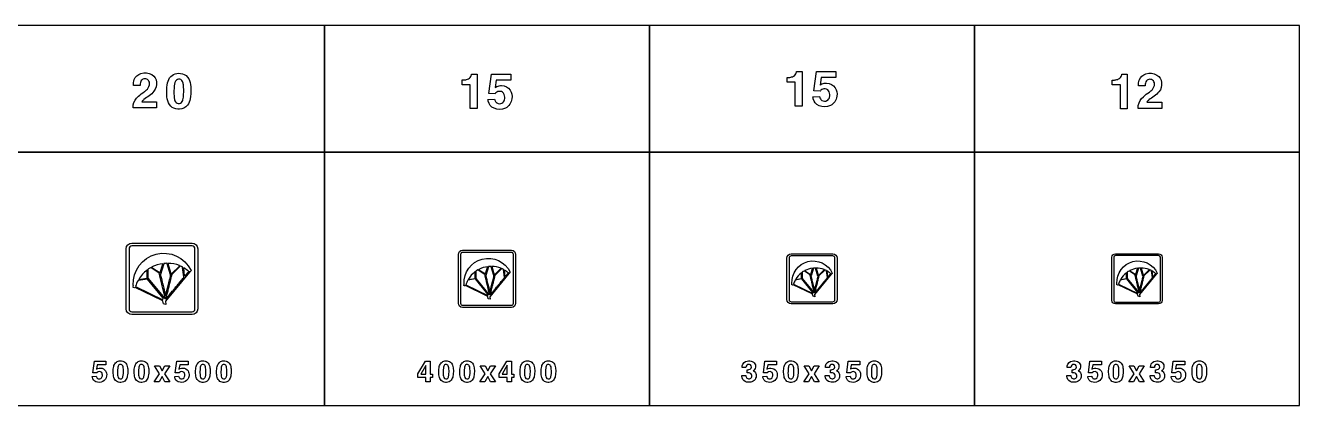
# Model space of a CAD drawing. Extents: x 0 to 18160, y 0 to 2655.
# Drawn here: x 9262 to 18160, y 0 to 2655 of the extents above; entities that cross this region are included whole.
import ezdxf

# ---------------------------------------------------------------- set-up
doc = ezdxf.new("R2010")
doc.units = 0
doc.header["$MEASUREMENT"] = 0

msp = doc.modelspace()

# ---------------------------------------------------------------- linework, layer by layer
for points in [[(9080, 1770), (11350, 1770), (11350, 2655), (9080, 2655)], [(11350, 1770), (13620, 1770), (13620, 2655), (11350, 2655)], [(13620, 1770), (15890, 1770), (15890, 2655), (13620, 2655)], [(15890, 1770), (18160, 1770), (18160, 2655), (15890, 2655)], [(9080, 0), (11350, 0), (11350, 1770), (9080, 1770)], [(11350, 0), (13620, 0), (13620, 1770), (11350, 1770)], [(13620, 0), (15890, 0), (15890, 1770), (13620, 1770)], [(15890, 0), (18160, 0), (18160, 1770), (15890, 1770)], [(10198.2, 221.797), (10163.1, 276.346), (10197.9, 276.346), (10216.2, 242.294), (10234.9, 276.346), (10269, 276.346), (10233.5, 222.318), (10270, 166.299), (10235.4, 166.299), (10215.6, 202.389), (10195.2, 166.299), (10161, 166.299)], [(12001, 222.096), (12055.2, 309.963), (12087.1, 309.963), (12087.1, 219.229), (12103.3, 219.229), (12103.3, 196.409), (12087.1, 196.409), (12087.1, 165.058), (12058.6, 165.058), (12058.6, 196.409), (12001, 196.409)], [(12058.6, 280.769), (12022.6, 219.229), (12058.6, 219.229)], [(12472.5, 221.797), (12437.4, 276.346), (12472.2, 276.347), (12490.5, 242.294), (12509.2, 276.347), (12543.3, 276.347), (12507.8, 222.318), (12544.3, 166.299), (12509.7, 166.299), (12489.9, 202.389), (12469.5, 166.299), (12435.3, 166.299)], [(12569, 222.114), (12623.3, 309.981), (12655.1, 309.981), (12655.1, 219.246), (12671.3, 219.246), (12671.3, 196.427), (12655.1, 196.427), (12655.1, 165.076), (12626.6, 165.076), (12626.6, 196.427), (12569, 196.427)], [(12626.6, 280.787), (12590.6, 219.246), (12626.6, 219.246)], [(14734.2, 221.783), (14699.1, 276.333), (14733.9, 276.333), (14752.1, 242.281), (14770.8, 276.333), (14805, 276.333), (14769.4, 222.304), (14806, 166.285), (14771.4, 166.285), (14751.6, 202.375), (14731.2, 166.285), (14697, 166.285)], [(17004.2, 221.783), (16969.1, 276.333), (17003.9, 276.333), (17022.1, 242.281), (17040.8, 276.333), (17075, 276.333), (17039.4, 222.304), (17076, 166.285), (17041.4, 166.285), (17021.6, 202.375), (17001.2, 166.285), (16967, 166.285)]]:
    msp.add_lwpolyline(points, close=True)
for points in [[(10012.9, 2078.85, -0.0640343), (10014.2, 2099.78, -0.161687), (10050, 2160.33, -0.0283718), (10091.8, 2192.71, 0.0545111), (10112.7, 2210.64, 0.192461), (10127.7, 2250.18, 0.234238), (10114.1, 2276.56, 0.196223), (10088.8, 2281.34, 0.252425), (10066.8, 2264.16, 0.0856617), (10062.7, 2247.14, 0.0202329), (10062, 2235.45), (10015.3, 2235.45, -0.0983795), (10021.4, 2276.76, -0.245047), (10067.6, 2319.89, -0.207102), (10144.5, 2311.55, -0.233443), (10177, 2259.22, -0.20961), (10158.8, 2195.04, -0.0785124), (10124.9, 2163.57, 0.0107372), (10089.1, 2137.78, 0.0665092), (10073.2, 2121.74), (10177.7, 2121.74), (10177.7, 2078.85)], [(10247.9, 2191.49, -0.0563084), (10253.9, 2254.33, -0.130301), (10276.1, 2298.12, -0.174843), (10317.9, 2319.53, -0.147552), (10371, 2312.9, -0.192146), (10407.8, 2269.73, -0.0833996), (10417.1, 2212.7, -0.0545507), (10412.1, 2141.92, -0.116773), (10393, 2097.85, -0.221099), (10338.1, 2070.16, -0.162564), (10286.7, 2082.68, -0.174743), (10255.4, 2128.1, -0.0640867), (10247.9, 2186.79)], [(12310.9, 2274.45), (12324.1, 2274.45, 0.0261527), (12330.1, 2275.12, 0.0824327), (12354.9, 2282.34, 0.211118), (12374.9, 2306.08, 0.0230957), (12377.6, 2315.99), (12415.7, 2315.99), (12415.7, 2074.01), (12367.1, 2074.01), (12367.1, 2241.03), (12310.9, 2241.03)], [(12491, 2139), (12538, 2140.78, 0.0452719), (12544.4, 2124.55, 0.0567733), (12549.1, 2117.67, 0.070207), (12553.5, 2114.2, 0.264984), (12589.6, 2112.3, 0.20748), (12607, 2135.41, 0.147389), (12605.8, 2173.44, 0.308532), (12576.4, 2194.85, 0.215743), (12546.7, 2184.62, 0.028781), (12541.3, 2178.38), (12498.7, 2180.39), (12516.5, 2315.07), (12650.5, 2315.07), (12650.5, 2273.2), (12550.1, 2273.2), (12541.1, 2221.19, -0.0211252), (12554.1, 2228.73, -0.121371), (12587.4, 2234.58, -0.244671), (12647.2, 2202.63, -0.173069), (12658.8, 2143.5, -0.256779), (12613.6, 2077.51, -0.199585), (12534, 2076.44, -0.245625), (12493.7, 2125.34, -0.0170062)], [(14580.9, 2291.94), (14594, 2291.94, 0.0261527), (14600.1, 2292.61, 0.0824327), (14624.9, 2299.84, 0.211118), (14644.9, 2323.58, 0.0230957), (14647.6, 2333.49), (14685.7, 2333.49), (14685.7, 2091.51), (14637.1, 2091.51), (14637.1, 2258.53), (14580.9, 2258.53)], [(14761, 2156.5), (14808, 2158.28, 0.0452719), (14814.4, 2142.04, 0.0567733), (14819.1, 2135.17, 0.070207), (14823.5, 2131.7, 0.264984), (14859.6, 2129.8, 0.20748), (14877, 2152.9, 0.147389), (14875.8, 2190.94, 0.308532), (14846.4, 2212.34, 0.215743), (14816.7, 2202.11, 0.028781), (14811.3, 2195.87), (14768.7, 2197.89), (14786.5, 2332.56), (14920.5, 2332.56), (14920.5, 2290.7), (14820.1, 2290.7), (14811.1, 2238.69, -0.0211252), (14824, 2246.23, -0.121371), (14857.4, 2252.08, -0.244671), (14917.2, 2220.12, -0.173069), (14928.7, 2161, -0.256779), (14883.6, 2095.01, -0.199585), (14804, 2093.94, -0.245625), (14763.7, 2142.83, -0.0170062)], [(16852.4, 2273.43), (16865.5, 2273.43, 0.0261527), (16871.5, 2274.1, 0.0824327), (16896.4, 2281.32, 0.211118), (16916.4, 2305.06, 0.0230957), (16919, 2314.97), (16957.1, 2314.97), (16957.1, 2072.99), (16908.5, 2072.99), (16908.5, 2240.01), (16852.4, 2240.01)], [(17032.5, 2075.98, -0.0640343), (17033.8, 2096.92, -0.161687), (17069.6, 2157.46, -0.0283718), (17111.4, 2189.85, 0.0545111), (17132.3, 2207.78, 0.192461), (17147.3, 2247.31, 0.234238), (17133.7, 2273.69, 0.196223), (17108.4, 2278.47, 0.252425), (17086.4, 2261.29, 0.0856617), (17082.3, 2244.27, 0.0202329), (17081.6, 2232.58), (17034.9, 2232.58, -0.0983795), (17041, 2273.89, -0.245047), (17087.1, 2317.02, -0.207102), (17164.1, 2308.69, -0.233443), (17196.6, 2256.36, -0.20961), (17178.4, 2192.18, -0.0785124), (17144.5, 2160.7, 0.0107372), (17108.7, 2134.91, 0.0665092), (17092.8, 2118.88), (17197.3, 2118.88), (17197.3, 2075.98)], [(10299.2, 2160.96, 0.0124589), (10299.8, 2154.64, 0.0668192), (10305.4, 2129.25, 0.615362), (10356.3, 2123.64, 0.0726881), (10361.7, 2136.67, 0.0588562), (10366.4, 2173.95, 0.0389037), (10364.8, 2240.94, 0.084671), (10358.2, 2264.28, 0.156013), (10346.8, 2276.44, 0.143208), (10331, 2279.4, 0.172584), (10315.3, 2273.2, 0.132565), (10305.3, 2257.64, 0.0498315), (10300.8, 2235.92, 0.0368731)], [(10005, 634.997, -0.414213), (9965, 674.997), (9965, 1095, -0.414213), (10005, 1135), (10425, 1135, -0.414213), (10465, 1095), (10465, 674.997, -0.414213), (10425, 634.997)], [(10005, 654.997), (10425, 654.997, 0.414213), (10445, 674.997), (10445, 1095, 0.414213), (10425, 1115), (10005, 1115, 0.414213), (9985, 1095), (9985, 674.997, 0.414213)], [(12315, 684.997, -0.414213), (12285, 714.997), (12285, 1055, -0.414213), (12315, 1085), (12655, 1085, -0.414213), (12685, 1055), (12685, 714.997, -0.414213), (12655, 684.997)], [(12315, 699.997), (12655, 699.997, 0.414213), (12670, 714.997), (12670, 1055, 0.414213), (12655, 1070), (12315, 1070, 0.414213), (12300, 1055), (12300, 714.997, 0.414213)], [(10417.7, 943.201, -0.128562), (10412.5, 934.882, -0.145943), (10410.5, 933.85, 0.01627), (10409.7, 933.595, -0.0336011), (10408.1, 933.351, 0.0880838), (10407.1, 933.081, 0.073466), (10406.4, 932.461), (10238.6, 728.317), (10241.6, 706.076), (10226, 711.253), (10220.9, 729.707, 0.20539), (10217.4, 734.006), (10028, 825.448, -0.367536), (10015.6, 824.869, -0.0221931), (10013.9, 826.119, -0.128604), (10013.2, 827.148, -0.0569483), (10012.3, 830.849, -0.191835), (10012.8, 833.1, 0.168325), (10014.9, 838.383), (10014.8, 840.108, -0.822208)], [(10203, 928.464), (10220.7, 987.599), (10221.6, 990.346, 0.100231), (10143.9, 967.769, 0.344319), (10143.3, 966.429, 0.120248), (10144.3, 964.635), (10201.5, 927.434), (10202.5, 926.836)], [(10249, 993.409, 0.0219678), (10229.3, 992.502, 0.0923717), (10228.9, 991.947), (10228.3, 990.366), (10205.2, 914.933, 0.131935), (10205.6, 908.817), (10211, 887.467, -0.0317812), (10214.3, 870.847, 0.0109069), (10219.9, 848.578), (10229.6, 809.83, 0.00773469), (10236.8, 781.161), (10239.4, 769.617, 0.0516317), (10240, 768.864, 0.120979), (10240.4, 768.521, 0.255034), (10241.1, 768.751, 0.0192111), (10242.2, 770.391), (10247.6, 796.972), (10255.3, 827.356), (10263, 857.507, -0.00469593), (10274, 900.882, 0.126132), (10274.5, 912.788), (10274.3, 913.466), (10250.7, 990.859, 0.0395848), (10250, 992.38, 0.120958)], [(10337.5, 977.538, 0.0881961), (10256.6, 993.15, 0.0787783), (10256.9, 991.74), (10277.1, 921.199, 0.0530675), (10277.4, 920.506, 0.161305), (10278.3, 919.869, 0.23767), (10281.5, 920.276, 0.0410649), (10283.2, 921.684), (10336.3, 973.889, 0.10684), (10337.7, 976.108, 0.175744)], [(12647.2, 931.56, -0.128562), (12643, 924.905, -0.145943), (12641.4, 924.079, 0.01627), (12640.7, 923.876, -0.0336011), (12639.5, 923.681, 0.0880838), (12638.7, 923.464, 0.073466), (12638.1, 922.968), (12503.9, 759.653), (12506.3, 741.86), (12493.8, 746.002), (12489.7, 760.765, 0.20539), (12486.9, 764.205), (12335.4, 837.358, -0.367536), (12325.5, 836.894, -0.0221931), (12324.2, 837.894, -0.128604), (12323.6, 838.718, -0.0569483), (12322.8, 841.678, -0.191835), (12323.3, 843.48, 0.168325), (12324.9, 847.706), (12324.8, 849.086, -0.822208)], [(14610, 709.997, -0.414213), (14580, 739.997), (14580, 1030, -0.414213), (14610, 1060), (14900, 1060, -0.414213), (14930, 1030), (14930, 739.997, -0.414213), (14900, 709.997)], [(14610, 724.997), (14900, 724.997, 0.414213), (14915, 739.997), (14915, 1030, 0.414213), (14900, 1045), (14610, 1045, 0.414213), (14595, 1030), (14595, 739.997, 0.414213)], [(14896.9, 925.74, -0.128562), (14893.3, 919.917, -0.145943), (14891.9, 919.194, 0.01627), (14891.3, 919.016, -0.0336011), (14890.1, 918.845, 0.0880838), (14889.5, 918.656, 0.073466), (14889, 918.222), (14771.5, 775.321), (14773.6, 759.753), (14762.7, 763.376), (14759.1, 776.294, 0.20539), (14756.7, 779.304), (14624.1, 843.313, -0.367536), (14615.4, 842.907, -0.0221931), (14614.3, 843.782, -0.128604), (14613.8, 844.503, -0.0569483), (14613.1, 847.093, -0.191835), (14613.5, 848.669, 0.168325), (14614.9, 852.367), (14614.9, 853.575, -0.822208)], [(16874, 709.997, -0.414213), (16850, 733.997), (16850, 1036, -0.414213), (16874, 1060), (17176, 1060, -0.414213), (17200, 1036), (17200, 733.997, -0.414213), (17176, 709.997)], [(16874, 721.997), (17176, 721.997, 0.414213), (17188, 733.997), (17188, 1036, 0.414213), (17176, 1048), (16874, 1048, 0.414213), (16862, 1036), (16862, 733.997, 0.414213)], [(17166.9, 925.74, -0.128562), (17163.3, 919.917, -0.145943), (17161.9, 919.194, 0.01627), (17161.3, 919.016, -0.0336011), (17160.1, 918.846, 0.0880838), (17159.5, 918.656, 0.073466), (17159, 918.223), (17041.5, 775.322), (17043.6, 759.753), (17032.7, 763.377), (17029.1, 776.295, 0.20539), (17026.7, 779.304), (16894.1, 843.313, -0.367536), (16885.4, 842.908, -0.0221931), (16884.3, 843.783, -0.128604), (16883.8, 844.503, -0.0569483), (16883.1, 847.094, -0.191835), (16883.5, 848.67, 0.168325), (16884.9, 852.368), (16884.9, 853.575, -0.822208)], [(10110.6, 889.564), (10110.6, 891.683), (10110.6, 943.09), (10110.6, 943.741, 0.0623783), (10110.4, 945.419, 0.275942), (10110, 945.755, 0.102992), (10053.1, 881.5, 0.118876), (10052.9, 880.514, 0.32577), (10053.5, 879.959, 0.00817971), (10053.9, 879.938), (10108.6, 889.285)], [(10234.1, 748.286, 0.527308), (10237, 750.874, 0.11827), (10236, 758.88, -0.0375451), (10232.3, 772.843), (10221.4, 816.621, 0.00975468), (10216.3, 836.728, -0.0346911), (10212, 858.103, -0.00456903), (10207.9, 874.733), (10199.8, 907.107, 0.00526952), (10195.5, 924.336), (10138.5, 961.117), (10136.8, 962.219, 0.179489), (10135.2, 962.493, 0.0463759), (10117, 950.568, 0.0124854), (10116.8, 932.592), (10116.8, 896.392, 0.0687168), (10116.9, 889.723, 0.0520173), (10118, 886.966), (10232.5, 749.699, -0.00750813)], [(10242.2, 746.019, 0.919228), (10243.8, 745.574, -0.0409143), (10246.1, 749.208), (10256, 760.955, 0.035679), (10267.5, 774.183, 0.0400636), (10276.8, 786.276, -0.0297457), (10287, 797.813, -0.0121214), (10299.2, 812.074, 0.00637927), (10307.5, 823.048, 0.0109498), (10328, 847.23, 0.015841), (10339.5, 860.825, -0.0470905), (10346.6, 869.484, -0.0291722), (10366, 892.145, 0.189403), (10368.4, 897.39, 0.0151348), (10368.3, 899.459), (10359.3, 965.321, 0.011483), (10358.9, 966.554, 0.12856), (10357.6, 968.22, 0.00630626), (10344.5, 973.729, 0.190535), (10341.9, 972.404), (10284.4, 915.508, 0.122035), (10282.1, 911.719, 0.0173566), (10279.1, 900.01, 0.0352716), (10274.4, 877.465, -0.00638199), (10265.5, 842.74, -0.00809104), (10258.4, 814.764, -0.00868302), (10250.9, 784.813, 0.0165909), (10243.9, 754.622, -0.010664)], [(10367, 962.468, -0.0919184), (10367.4, 963.312, -0.0721386), (10368, 963.732, -0.0975326), (10368.3, 963.766, -0.0495568), (10399.7, 939.42, -0.061712), (10400.3, 936.625, -0.157806), (10399.4, 933.781), (10374.5, 905.025, -0.287508), (10373.8, 905.391, -0.0227066), (10373.4, 906.796)], [(12401.5, 888.65), (12401.5, 890.346), (12401.5, 931.471), (12401.5, 931.992, 0.0623783), (12401.3, 933.334, 0.275942), (12401, 933.604, 0.102992), (12355.5, 882.2, 0.118876), (12355.3, 881.411, 0.32577), (12355.9, 880.958), (12399.9, 888.428)], [(12500.3, 775.628, 0.527308), (12502.6, 777.699, 0.11827), (12501.8, 784.104, -0.0375451), (12498.8, 795.274), (12490.1, 830.296, 0.00975468), (12486.1, 846.382, -0.0346911), (12482.6, 863.482, -0.00456903), (12479.3, 876.786), (12472.9, 902.685, 0.00526952), (12469.4, 916.469), (12423.8, 945.893), (12422.4, 946.774, 0.179489), (12421.2, 946.994, 0.0463759), (12406.6, 937.454, 0.0124854), (12406.4, 923.073), (12406.4, 894.113, 0.0687168), (12406.5, 888.778, 0.0520173), (12407.4, 886.572), (12499, 776.759, -0.00750813)], [(12475.4, 919.77), (12489.6, 967.078), (12490.3, 969.276, 0.100231), (12428.1, 951.215, 0.344319), (12427.7, 950.143, 0.120248), (12428.5, 948.707), (12474.2, 918.946), (12475, 918.468)], [(12512.2, 971.727, 0.0219678), (12496.4, 971.001, 0.0923717), (12496.1, 970.557), (12495.6, 969.292), (12477.2, 908.946, 0.131935), (12477.5, 904.053), (12481.8, 886.973, -0.0317812), (12484.4, 873.677, 0.0109069), (12488.9, 855.861), (12496.7, 824.864, 0.00773469), (12502.4, 801.928), (12504.5, 792.693, 0.0516317), (12505.2, 791.953, 0.255034), (12505.9, 792.001, 0.0192111), (12506.7, 793.312), (12511.1, 814.577), (12517.3, 838.884), (12523.4, 863.004, -0.00469593), (12532.2, 897.705, 0.126132), (12532.6, 907.229), (12532.4, 907.772), (12513.5, 969.687, 0.0395848), (12513, 970.904, 0.120958)], [(12506.8, 773.815, 0.919228), (12508, 773.459, -0.0409143), (12509.9, 776.366), (12517.8, 785.763, 0.035679), (12527, 796.345, 0.0400636), (12534.5, 806.02, -0.0297457), (12542.6, 815.25, -0.0121214), (12552.4, 826.659, 0.00637927), (12559, 835.438, 0.0109498), (12575.4, 854.783, 0.015841), (12584.6, 865.659, -0.0470905), (12590.2, 872.586, -0.0291722), (12605.8, 890.716, 0.189403), (12607.7, 894.911, 0.0151348), (12607.6, 896.566), (12600.4, 949.256, 0.011483), (12600.1, 950.242, 0.12856), (12599.1, 951.575, 0.00630626), (12588.6, 955.983, 0.190535), (12586.5, 954.923), (12540.5, 909.406, 0.122035), (12538.7, 906.375, 0.0173566), (12536.3, 897.007, 0.0352716), (12532.5, 878.971, -0.00638199), (12525.4, 851.191, -0.00809104), (12519.7, 828.811, -0.00868302), (12513.7, 804.85, 0.0165909), (12508.1, 780.697, -0.010664)], [(12583, 959.03, 0.0881961), (12518.3, 971.519, 0.0787783), (12518.5, 970.392), (12534.7, 913.959, 0.0530675), (12534.9, 913.404, 0.161305), (12535.6, 912.894, 0.23767), (12538.2, 913.22, 0.0410649), (12539.5, 914.347), (12582, 956.111, 0.10684), (12583.1, 957.886, 0.175744)], [(12606.6, 946.974, -0.0919184), (12607.1, 947.794, -0.123062), (12607.6, 948.022, -0.0495568), (12632.8, 928.536, -0.061712), (12633.3, 926.299, -0.157806), (12632.5, 924.024), (12612.6, 901.019, -0.287508), (12612, 901.312, -0.0227066), (12611.7, 902.436)], [(14681.9, 888.194), (14681.9, 889.677), (14681.9, 925.89, 0.0623783), (14681.8, 927.292, 0.275942), (14681.5, 927.528, 0.102992), (14641.7, 882.549, 0.118876), (14641.5, 881.859, 0.32577), (14642.1, 881.463), (14680.5, 887.999)], [(14768.4, 789.299, 0.527308), (14770.4, 791.111, 0.11827), (14769.7, 796.715, -0.0375451), (14767.1, 806.489), (14759.5, 837.134, 0.00975468), (14755.9, 851.209, -0.0346911), (14752.9, 866.171, -0.00456903), (14750, 877.812), (14744.4, 900.474, 0.00526952), (14741.3, 912.535), (14701.5, 938.281), (14700.2, 939.052, 0.179489), (14699.1, 939.244, 0.0463759), (14686.4, 930.897, 0.0124854), (14686.2, 918.314), (14686.2, 892.973, 0.0687168), (14686.3, 888.305, 0.0520173), (14687.1, 886.375), (14767.2, 790.288, -0.00750813)], [(14746.6, 915.424), (14759, 956.818), (14759.6, 958.741, 0.100231), (14705.2, 942.937, 0.344319), (14704.8, 942, 0.120248), (14705.5, 940.743), (14745.6, 914.703), (14746.2, 914.284)], [(14778.8, 960.885, 0.0219678), (14765, 960.251, 0.0923717), (14764.7, 959.862), (14764.3, 958.755), (14748.1, 905.952, 0.131935), (14748.4, 901.671), (14752.2, 886.726, -0.0317812), (14754.5, 875.092, 0.0109069), (14758.4, 859.504), (14765.2, 832.38, 0.00773469), (14770.3, 812.312), (14772.1, 804.231, 0.0516317), (14772.6, 803.584, 0.255034), (14773.3, 803.625, 0.0192111), (14774, 804.773), (14777.8, 823.379), (14783.2, 844.649), (14788.6, 865.754, -0.00469593), (14796.3, 896.117, 0.126132), (14796.6, 904.688), (14780, 959.1, 0.0395848), (14779.5, 960.166, 0.120958)], [(14774, 787.713, 0.919228), (14775.1, 787.401, -0.0409143), (14776.8, 789.945), (14783.7, 798.167, 0.035679), (14791.8, 807.427, 0.0400636), (14798.3, 815.893, -0.0297457), (14805.4, 823.969, -0.0121214), (14814, 833.951, 0.00637927), (14819.8, 841.633, 0.0109498), (14834.1, 858.56, 0.015841), (14842.2, 868.077, -0.0470905), (14847.1, 874.138, -0.0291722), (14860.7, 890.001, 0.189403), (14862.4, 893.672, 0.0151348), (14862.3, 895.12), (14856, 941.224, 0.011483), (14855.7, 942.087, 0.12856), (14854.8, 943.253, 0.00630626), (14845.7, 947.109, 0.190535), (14843.8, 946.182), (14803.6, 906.355, 0.122035), (14802, 903.703, 0.0173566), (14799.9, 895.506, 0.0352716), (14796.5, 879.724, -0.00638199), (14790.3, 855.417, -0.00809104), (14785.4, 835.834, -0.00868302), (14780.1, 814.868, 0.0165909), (14775.3, 793.735, -0.010664)], [(14840.7, 949.776, 0.0881961), (14784.2, 960.704, 0.0787783), (14784.3, 959.717), (14798.5, 910.339, 0.0530675), (14798.7, 909.854, 0.161305), (14799.3, 909.407, 0.23767), (14801.5, 909.692, 0.0410649), (14802.7, 910.678), (14839.9, 947.222, 0.10684), (14840.9, 948.775, 0.175744)], [(14861.4, 939.227, -0.0919184), (14861.8, 939.944, -0.123062), (14862.3, 940.144, -0.0495568), (14884.3, 923.093, -0.061712), (14884.7, 921.137, -0.157806), (14884.1, 919.146), (14866.6, 899.017, -0.287508), (14866.1, 899.273, -0.0227066), (14865.9, 900.256)], [(16951.9, 888.194), (16951.9, 889.678), (16951.9, 925.89, 0.0623783), (16951.8, 927.293, 0.275942), (16951.5, 927.528, 0.102992), (16911.7, 882.55, 0.118876), (16911.5, 881.86, 0.32577), (16912.1, 881.463), (16950.5, 887.999)], [(17038.4, 789.299, 0.527308), (17040.4, 791.111, 0.11827), (17039.7, 796.716, -0.0375451), (17037.1, 806.489), (17029.5, 837.134, 0.00975468), (17025.9, 851.209, -0.0346911), (17022.9, 866.172, -0.00456903), (17020, 877.813), (17014.4, 900.475, 0.00526952), (17011.3, 912.535), (16971.5, 938.282), (16970.2, 939.053, 0.179489), (16969.1, 939.245, 0.0463759), (16956.4, 930.897, 0.0124854), (16956.2, 918.314), (16956.2, 892.974, 0.0687168), (16956.3, 888.305, 0.0520173), (16957.1, 886.376), (17037.2, 790.289, -0.00750813)], [(17016.6, 915.424), (17029, 956.819), (17029.6, 958.742, 0.100231), (16975.2, 942.938, 0.344319), (16974.8, 942, 0.120248), (16975.5, 940.744), (17015.6, 914.703), (17016.2, 914.285)], [(17048.8, 960.886, 0.0219678), (17035, 960.251, 0.0923717), (17034.7, 959.863), (17034.3, 958.756), (17018.1, 905.953, 0.131935), (17018.4, 901.671), (17022.2, 886.726, -0.0317812), (17024.5, 875.093, 0.0109069), (17028.4, 859.504), (17035.2, 832.381, 0.00773469), (17040.3, 812.312), (17042.1, 804.231, 0.0516317), (17042.6, 803.584, 0.255034), (17043.3, 803.626, 0.0192111), (17044, 804.773), (17047.8, 823.38), (17053.2, 844.649), (17058.6, 865.754, -0.00469593), (17066.3, 896.117, 0.126132), (17066.6, 904.688), (17050, 959.101, 0.0395848), (17049.5, 960.166, 0.120958)], [(17044, 787.713, 0.919228), (17045.1, 787.401, -0.0409143), (17046.8, 789.945), (17053.7, 798.168, 0.035679), (17061.8, 807.427, 0.0400636), (17068.3, 815.893, -0.0297457), (17075.4, 823.969, -0.0121214), (17084, 833.951, 0.00637927), (17089.8, 841.633, 0.0109498), (17104.1, 858.56, 0.015841), (17112.2, 868.077, -0.0470905), (17117.1, 874.138, -0.0291722), (17130.7, 890.001, 0.189403), (17132.4, 893.672, 0.0151348), (17132.3, 895.121), (17126, 941.224, 0.011483), (17125.7, 942.087, 0.12856), (17124.8, 943.253, 0.00630626), (17115.7, 947.11, 0.190535), (17113.8, 946.183), (17073.6, 906.355, 0.122035), (17072, 903.703, 0.0173566), (17069.9, 895.507, 0.0352716), (17066.6, 879.725, -0.00638199), (17060.4, 855.417, -0.00809104), (17055.4, 835.835, -0.00868302), (17050.1, 814.869, 0.0165909), (17045.3, 793.735, -0.010664)], [(17110.7, 949.776, 0.0881961), (17054.2, 960.704, 0.0787783), (17054.3, 959.718), (17068.5, 910.339, 0.0530675), (17068.7, 909.854, 0.161305), (17069.3, 909.408, 0.23767), (17071.5, 909.693, 0.0410649), (17072.7, 910.679), (17109.9, 947.222, 0.10684), (17110.9, 948.775, 0.175744)], [(17131.4, 939.227, -0.0919184), (17131.8, 939.945, -0.123062), (17132.3, 940.144, -0.0495568), (17154.3, 923.094, -0.061712), (17154.7, 921.137, -0.157806), (17154.1, 919.146), (17136.6, 899.017, -0.287508), (17136.1, 899.273, -0.0227066), (17135.9, 900.257)], [(10223.6, 750.287), (10113.6, 883.655), (10048.6, 872.975), (10047.9, 872.742, 0.0525163), (10029.8, 832.06), (10222, 739.14)], [(12491.8, 777.229), (12403.9, 883.924), (12351.9, 875.379), (12351.3, 875.193, 0.0525163), (12336.9, 842.647), (12490.6, 768.312)], [(14761, 790.7), (14684, 884.058), (14638.3, 876.569), (14637.9, 876.28, 0.0525163), (14625.4, 847.941), (14759.9, 782.897)], [(17031, 790.7), (16954, 884.058), (16908.3, 876.57), (16907.9, 876.28, 0.0525163), (16895.4, 847.942), (17029.9, 782.898)], [(9727.75, 203.882), (9755.92, 204.948, 0.0452719), (9759.76, 195.209, 0.0567733), (9762.6, 191.086, 0.070207), (9765.26, 189, 0.264984), (9786.87, 187.863, 0.20748), (9797.32, 201.725, 0.147389), (9796.63, 224.545, 0.308532), (9779, 237.389, 0.215743), (9761.13, 231.251, 0.028781), (9757.91, 227.507), (9732.34, 228.716), (9743.03, 309.521), (9823.46, 309.521), (9823.46, 284.403), (9763.2, 284.403), (9757.82, 253.195, -0.0211252), (9765.57, 257.721, -0.121371), (9785.57, 261.228, -0.244671), (9821.44, 242.057, -0.173069), (9828.39, 206.583, -0.256779), (9801.28, 166.986, -0.199585), (9753.55, 166.346, -0.245625), (9729.38, 195.683, -0.0170062)], [(9874.18, 234.284, -0.0563084), (9877.8, 271.986, -0.130301), (9891.12, 298.265, -0.174843), (9916.22, 311.109, -0.147552), (9948.09, 307.128, -0.192146), (9970.17, 281.227, -0.0833996), (9975.72, 247.009, -0.0545507), (9972.71, 204.545, -0.116773), (9961.26, 178.099, -0.221099), (9928.35, 161.488, -0.162564), (9897.47, 169, -0.174743), (9878.7, 196.251, -0.0640867), (9874.23, 231.464)], [(9905.01, 215.967, 0.0124589), (9905.32, 212.175, 0.0668192), (9908.68, 196.938, 0.615362), (9939.23, 193.573, 0.0726881), (9942.5, 201.393, 0.0588562), (9945.32, 223.763, 0.0389037), (9944.34, 263.953, 0.084671), (9940.39, 277.957, 0.156013), (9933.51, 285.256, 0.143208), (9924.08, 287.033, 0.172584), (9914.63, 283.313, 0.132565), (9908.66, 273.976, 0.0498315), (9905.93, 260.943, 0.0368731)], [(10020.9, 234.284, -0.0563084), (10024.5, 271.986, -0.130301), (10037.9, 298.265, -0.174843), (10063, 311.109, -0.147552), (10094.8, 307.128, -0.192146), (10116.9, 281.227, -0.0833996), (10122.5, 247.009, -0.0545507), (10119.5, 204.545, -0.116773), (10108, 178.1, -0.221099), (10075.1, 161.488, -0.162564), (10044.2, 169, -0.174743), (10025.5, 196.251, -0.0640867), (10021, 231.464)], [(10051.8, 215.967, 0.0124589), (10052.1, 212.175, 0.0668192), (10055.4, 196.938, 0.615362), (10086, 193.573, 0.0726881), (10089.2, 201.393, 0.0588562), (10092.1, 223.763, 0.0389037), (10091.1, 263.953, 0.084671), (10087.1, 277.957, 0.156013), (10080.3, 285.256, 0.143208), (10070.8, 287.033, 0.172584), (10061.4, 283.313, 0.132565), (10055.4, 273.976, 0.0498315), (10052.7, 260.943, 0.0368731)], [(10303.3, 203.891), (10331.5, 204.957, 0.0452719), (10335.3, 195.218, 0.0567733), (10338.2, 191.095, 0.070207), (10340.8, 189.009, 0.264984), (10362.4, 187.872, 0.20748), (10372.9, 201.734, 0.147389), (10372.2, 224.554, 0.308532), (10354.6, 237.398, 0.215743), (10336.7, 231.26, 0.028781), (10333.5, 227.516), (10307.9, 228.725), (10318.6, 309.531), (10399, 309.531), (10399, 284.412), (10338.8, 284.412), (10333.4, 253.204, -0.0211252), (10341.1, 257.73, -0.121371), (10361.1, 261.237, -0.244671), (10397, 242.066, -0.173069), (10404, 206.592, -0.256779), (10376.8, 166.995, -0.199585), (10329.1, 166.355, -0.245625), (10304.9, 195.692, -0.0170062)], [(10449.7, 234.285, -0.0563084), (10453.4, 271.986, -0.130301), (10466.7, 298.266, -0.174843), (10491.8, 311.109, -0.147552), (10523.7, 307.128, -0.192146), (10545.7, 281.228, -0.0833996), (10551.3, 247.01, -0.0545507), (10548.3, 204.545, -0.116773), (10536.8, 178.1, -0.221099), (10503.9, 161.488, -0.162564), (10473, 169, -0.174743), (10454.3, 196.251, -0.0640867), (10449.8, 231.465)], [(10480.6, 215.967, 0.0124589), (10480.9, 212.175, 0.0668192), (10484.2, 196.939, 0.615362), (10514.8, 193.574, 0.0726881), (10518.1, 201.394, 0.0588562), (10520.9, 223.763, 0.0389037), (10519.9, 263.953, 0.084671), (10516, 277.957, 0.156013), (10509.1, 285.256, 0.143208), (10499.7, 287.033, 0.172584), (10490.2, 283.313, 0.132565), (10484.2, 273.976, 0.0498315), (10481.5, 260.943, 0.0368731)], [(10596.5, 234.275, -0.0563084), (10600.1, 271.977, -0.130301), (10613.4, 298.256, -0.174843), (10638.5, 311.1, -0.147552), (10670.4, 307.119, -0.192146), (10692.5, 281.218, -0.0833996), (10698, 247, -0.0545507), (10695, 204.536, -0.116773), (10683.6, 178.09, -0.221099), (10650.7, 161.479, -0.162564), (10619.8, 168.991, -0.174743), (10601, 196.242, -0.0640867), (10596.5, 231.455)], [(10627.3, 215.958, 0.0124589), (10627.6, 212.166, 0.0668192), (10631, 196.929, 0.615362), (10661.5, 193.564, 0.0726881), (10664.8, 201.384, 0.0588562), (10667.6, 223.754, 0.0389037), (10666.7, 263.943, 0.084671), (10662.7, 277.948, 0.156013), (10655.8, 285.247, 0.143208), (10646.4, 287.024, 0.172584), (10636.9, 283.304, 0.132565), (10631, 273.967, 0.0498315), (10628.2, 260.934, 0.0368731)], [(12148.5, 234.285, -0.0563084), (12152.1, 271.986, -0.130301), (12165.4, 298.266, -0.174843), (12190.5, 311.109, -0.147552), (12222.4, 307.128, -0.192146), (12244.5, 281.228, -0.0833996), (12250, 247.01, -0.0545507), (12247, 204.546, -0.116773), (12235.6, 178.1, -0.221099), (12202.7, 161.489, -0.162564), (12171.8, 169.001, -0.174743), (12153, 196.252, -0.0640867), (12148.5, 231.465)], [(12179.3, 215.967, 0.0124589), (12179.6, 212.176, 0.0668192), (12183, 196.939, 0.615362), (12213.5, 193.574, 0.0726881), (12216.8, 201.394, 0.0588562), (12219.6, 223.764, 0.0389037), (12218.6, 263.953, 0.084671), (12214.7, 277.958, 0.156013), (12207.8, 285.256, 0.143208), (12198.4, 287.034, 0.172584), (12188.9, 283.313, 0.132565), (12183, 273.977, 0.0498315), (12180.2, 260.944, 0.0368731)], [(12295.2, 234.285, -0.0563084), (12298.9, 271.986, -0.130301), (12312.2, 298.266, -0.174843), (12337.3, 311.109, -0.147552), (12369.1, 307.128, -0.192146), (12391.2, 281.228, -0.0833996), (12396.8, 247.01, -0.0545507), (12393.8, 204.546, -0.116773), (12382.3, 178.1, -0.221099), (12349.4, 161.489, -0.162564), (12318.5, 169.001, -0.174743), (12299.8, 196.252, -0.0640867), (12295.3, 231.465)], [(12326.1, 215.967, 0.0124589), (12326.4, 212.176, 0.0668192), (12329.7, 196.939, 0.615362), (12360.3, 193.574, 0.0726881), (12363.5, 201.394, 0.0588562), (12366.4, 223.764, 0.0389037), (12365.4, 263.953, 0.084671), (12361.4, 277.958, 0.156013), (12354.6, 285.256, 0.143208), (12345.1, 287.034, 0.172584), (12335.7, 283.313, 0.132565), (12329.7, 273.977, 0.0498315), (12327, 260.944, 0.0368731)], [(12716.5, 234.285, -0.0563084), (12720.1, 271.986, -0.130301), (12733.4, 298.266, -0.174843), (12758.5, 311.109, -0.147552), (12790.4, 307.128, -0.192146), (12812.5, 281.228, -0.0833996), (12818, 247.01, -0.0545507), (12815, 204.545, -0.116773), (12803.6, 178.1, -0.221099), (12770.7, 161.489, -0.162564), (12739.8, 169, -0.174743), (12721, 196.252, -0.0640867), (12716.5, 231.465)], [(12747.3, 215.967, 0.0124589), (12747.6, 212.176, 0.0668192), (12751, 196.939, 0.615362), (12781.5, 193.574, 0.0726881), (12784.8, 201.394, 0.0588562), (12787.6, 223.763, 0.0389037), (12786.7, 263.953, 0.084671), (12782.7, 277.958, 0.156013), (12775.8, 285.256, 0.143208), (12766.4, 287.033, 0.172584), (12757, 283.313, 0.132565), (12751, 273.977, 0.0498315), (12748.3, 260.943, 0.0368731)], [(12863.2, 234.275, -0.0563084), (12866.9, 271.977, -0.130301), (12880.2, 298.256, -0.174843), (12905.3, 311.1, -0.147552), (12937.2, 307.119, -0.192146), (12959.2, 281.219, -0.0833996), (12964.8, 247.001, -0.0545507), (12961.8, 204.536, -0.116773), (12950.3, 178.091, -0.221099), (12917.4, 161.479, -0.162564), (12886.5, 168.991, -0.174743), (12867.8, 196.242, -0.0640867), (12863.3, 231.456)], [(12894.1, 215.958, 0.0124589), (12894.4, 212.166, 0.0668192), (12897.7, 196.93, 0.615362), (12928.3, 193.565, 0.0726881), (12931.6, 201.385, 0.0588562), (12934.4, 223.754, 0.0389037), (12933.4, 263.944, 0.084671), (12929.5, 277.948, 0.156013), (12922.6, 285.247, 0.143208), (12913.2, 287.024, 0.172584), (12903.7, 283.304, 0.132565), (12897.7, 273.967, 0.0498315), (12895, 260.934, 0.0368731)], [(14264.9, 210.618), (14292.7, 210.618, 0.0411845), (14294, 201.495, 0.335066), (14312.3, 186.329, 0.276505), (14331.4, 195.05, 0.158203), (14334.8, 207.49, 0.0878221), (14333, 217.04, 0.217575), (14321.9, 227.158, 0.0882727), (14309.1, 229.031), (14302.7, 229.031), (14302.7, 250.192, 0.0282129), (14314.4, 250.547, 0.50028), (14330.6, 277.846, 0.235001), (14319.5, 286.874, 0.165496), (14304.1, 285.5, 0.220849), (14295.5, 275.571, 0.055705), (14293.8, 264.647), (14266.9, 264.647, -0.0488003), (14268, 278.201, -0.30773), (14302.6, 310.903, -0.146685), (14338.2, 307.348, -0.469869), (14354.2, 251.685, -0.0891152), (14346.9, 244.623), (14344.4, 242.822, -0.0245333), (14351.1, 238.983, -0.202429), (14364.5, 216.969, -0.422325), (14326.8, 163.296, -0.154301), (14288.4, 167.609, -0.287878), (14265, 204.03, -0.0143877)], [(14410.5, 203.85), (14438.6, 204.916, 0.0452719), (14442.5, 195.177, 0.0567733), (14445.3, 191.054, 0.070207), (14448, 188.968, 0.264984), (14469.6, 187.831, 0.20748), (14480, 201.694, 0.147389), (14479.4, 224.513, 0.308532), (14461.7, 237.357, 0.215743), (14443.9, 231.22, 0.028781), (14440.6, 227.476), (14415.1, 228.684), (14425.7, 309.49), (14506.2, 309.49), (14506.2, 284.371), (14445.9, 284.371), (14440.5, 253.163, -0.0211252), (14448.3, 257.689, -0.121371), (14468.3, 261.196, -0.244671), (14504.2, 242.025, -0.173069), (14511.1, 206.551, -0.256779), (14484, 166.954, -0.199585), (14436.3, 166.314, -0.245625), (14412.1, 195.651, -0.0170062)], [(14556.9, 234.262, -0.0563084), (14560.5, 271.963, -0.130301), (14573.8, 298.243, -0.174843), (14598.9, 311.086, -0.147552), (14630.8, 307.106, -0.192146), (14652.9, 281.205, -0.0833996), (14658.4, 246.987, -0.0545507), (14655.4, 204.523, -0.116773), (14644, 178.077, -0.221099), (14611.1, 161.466, -0.162564), (14580.2, 168.978, -0.174743), (14561.4, 196.229, -0.0640867), (14556.9, 231.442)], [(14587.7, 215.944, 0.0124589), (14588, 212.153, 0.0668192), (14591.4, 196.916, 0.615362), (14621.9, 193.551, 0.0726881), (14625.2, 201.371, 0.0588562), (14628, 223.741, 0.0389037), (14627.1, 263.93, 0.084671), (14623.1, 277.935, 0.156013), (14616.2, 285.233, 0.143208), (14606.8, 287.011, 0.172584), (14597.3, 283.29, 0.132565), (14591.4, 273.954, 0.0498315), (14588.7, 260.921, 0.0368731)], [(14847.3, 210.655), (14875.2, 210.655, 0.0411845), (14876.4, 201.531, 0.335066), (14894.7, 186.366, 0.276505), (14913.9, 195.086, 0.158203), (14917.2, 207.527, 0.0878221), (14915.4, 217.076, 0.217575), (14904.3, 227.195, 0.0882727), (14891.6, 229.067), (14885.1, 229.067), (14885.1, 250.228, 0.0282129), (14896.8, 250.584, 0.50028), (14913, 277.882, 0.235001), (14901.9, 286.911, 0.165496), (14886.5, 285.536, 0.220849), (14878, 275.607, 0.055705), (14876.2, 264.683), (14849.4, 264.683, -0.0488003), (14850.4, 278.237, -0.30773), (14885, 310.939, -0.146685), (14920.7, 307.384, -0.469869), (14936.6, 251.721, -0.0891152), (14929.4, 244.659), (14926.8, 242.858, -0.0245333), (14933.5, 239.019, -0.202429), (14946.9, 217.005, -0.422325), (14909.3, 163.332, -0.154301), (14870.8, 167.645, -0.287878), (14847.4, 204.067, -0.0143877)], [(14992.9, 203.886), (15021.1, 204.953, 0.0452719), (15024.9, 195.213, 0.0567733), (15027.8, 191.09, 0.070207), (15030.4, 189.005, 0.264984), (15052, 187.868, 0.20748), (15062.5, 201.73, 0.147389), (15061.8, 224.55, 0.308532), (15044.2, 237.394, 0.215743), (15026.3, 231.256, 0.028781), (15023.1, 227.512), (14997.5, 228.721), (15008.2, 309.526), (15088.6, 309.526), (15088.6, 284.408), (15028.3, 284.408), (15023, 253.199, -0.0211252), (15030.7, 257.725, -0.121371), (15050.7, 261.232, -0.244671), (15086.6, 242.062, -0.173069), (15093.5, 206.588, -0.256779), (15066.4, 166.991, -0.199585), (15018.7, 166.351, -0.245625), (14994.5, 195.687, -0.0170062)], [(15139.3, 234.299, -0.0563084), (15143, 272, -0.130301), (15156.3, 298.28, -0.174843), (15181.4, 311.123, -0.147552), (15213.2, 307.142, -0.192146), (15235.3, 281.242, -0.0833996), (15240.9, 247.024, -0.0545507), (15237.9, 204.559, -0.116773), (15226.4, 178.114, -0.221099), (15193.5, 161.502, -0.162564), (15162.6, 169.014, -0.174743), (15143.9, 196.265, -0.0640867), (15139.4, 231.479)], [(15170.2, 215.981, 0.0124589), (15170.5, 212.19, 0.0668192), (15173.8, 196.953, 0.615362), (15204.4, 193.588, 0.0726881), (15207.6, 201.408, 0.0588562), (15210.5, 223.777, 0.0389037), (15209.5, 263.967, 0.084671), (15205.5, 277.972, 0.156013), (15198.7, 285.27, 0.143208), (15189.2, 287.047, 0.172584), (15179.8, 283.327, 0.132565), (15173.8, 273.991, 0.0498315), (15171.1, 260.957, 0.0368731)], [(16534.9, 210.618), (16562.7, 210.618, 0.0411845), (16564, 201.495, 0.335066), (16582.3, 186.329, 0.276505), (16601.4, 195.05, 0.158203), (16604.8, 207.49, 0.0878221), (16603, 217.04, 0.217575), (16591.9, 227.158, 0.0882727), (16579.1, 229.031), (16572.7, 229.031), (16572.7, 250.192, 0.0282129), (16584.4, 250.547, 0.50028), (16600.6, 277.846, 0.235001), (16589.5, 286.874, 0.165496), (16574.1, 285.5, 0.220849), (16565.5, 275.571, 0.055705), (16563.8, 264.647), (16536.9, 264.647, -0.0488003), (16538, 278.201, -0.30773), (16572.6, 310.903, -0.146685), (16608.2, 307.348, -0.469869), (16624.2, 251.685, -0.0891152), (16616.9, 244.623), (16614.4, 242.822, -0.0245333), (16621.1, 238.983, -0.202429), (16634.5, 216.969, -0.422325), (16596.8, 163.296, -0.154301), (16558.4, 167.609, -0.287878), (16535, 204.03, -0.0143877)], [(16680.5, 203.85), (16708.6, 204.916, 0.0452719), (16712.5, 195.177, 0.0567733), (16715.3, 191.054, 0.070207), (16718, 188.968, 0.264984), (16739.6, 187.831, 0.20748), (16750, 201.694, 0.147389), (16749.4, 224.513, 0.308532), (16731.7, 237.357, 0.215743), (16713.9, 231.22, 0.028781), (16710.6, 227.476), (16685.1, 228.684), (16695.7, 309.49), (16776.2, 309.49), (16776.2, 284.371), (16715.9, 284.371), (16710.5, 253.163, -0.0211252), (16718.3, 257.689, -0.121371), (16738.3, 261.196, -0.244671), (16774.2, 242.025, -0.173069), (16781.1, 206.551, -0.256779), (16754, 166.954, -0.199585), (16706.3, 166.314, -0.245625), (16682.1, 195.651, -0.0170062)], [(16826.9, 234.262, -0.0563084), (16830.5, 271.963, -0.130301), (16843.8, 298.243, -0.174843), (16868.9, 311.086, -0.147552), (16900.8, 307.106, -0.192146), (16922.9, 281.205, -0.0833996), (16928.4, 246.987, -0.0545507), (16925.4, 204.523, -0.116773), (16914, 178.077, -0.221099), (16881.1, 161.466, -0.162564), (16850.2, 168.978, -0.174743), (16831.4, 196.229, -0.0640867), (16826.9, 231.442)], [(16857.7, 215.944, 0.0124589), (16858, 212.153, 0.0668192), (16861.4, 196.916, 0.615362), (16891.9, 193.551, 0.0726881), (16895.2, 201.371, 0.0588562), (16898, 223.741, 0.0389037), (16897.1, 263.93, 0.084671), (16893.1, 277.935, 0.156013), (16886.2, 285.233, 0.143208), (16876.8, 287.011, 0.172584), (16867.3, 283.29, 0.132565), (16861.4, 273.954, 0.0498315), (16858.7, 260.921, 0.0368731)], [(17117.3, 210.655), (17145.2, 210.655, 0.0411845), (17146.4, 201.531, 0.335066), (17164.7, 186.366, 0.276505), (17183.9, 195.086, 0.158203), (17187.2, 207.527, 0.0878221), (17185.4, 217.076, 0.217575), (17174.3, 227.195, 0.0882727), (17161.6, 229.067), (17155.1, 229.067), (17155.1, 250.228, 0.0282129), (17166.8, 250.584, 0.50028), (17183, 277.882, 0.235001), (17171.9, 286.911, 0.165496), (17156.5, 285.536, 0.220849), (17148, 275.607, 0.055705), (17146.3, 264.683), (17119.4, 264.683, -0.0488003), (17120.4, 278.237, -0.30773), (17155, 310.939, -0.146685), (17190.7, 307.384, -0.469869), (17206.6, 251.721, -0.0891152), (17199.4, 244.659), (17196.8, 242.858, -0.0245333), (17203.5, 239.019, -0.202429), (17216.9, 217.005, -0.422325), (17179.3, 163.332, -0.154301), (17140.8, 167.645, -0.287878), (17117.4, 204.067, -0.0143877)], [(17262.9, 203.886), (17291.1, 204.953, 0.0452719), (17294.9, 195.213, 0.0567733), (17297.8, 191.09, 0.070207), (17300.4, 189.005, 0.264984), (17322, 187.868, 0.20748), (17332.5, 201.73, 0.147389), (17331.8, 224.55, 0.308532), (17314.2, 237.394, 0.215743), (17296.3, 231.256, 0.028781), (17293.1, 227.512), (17267.5, 228.721), (17278.2, 309.526), (17358.6, 309.526), (17358.6, 284.408), (17298.3, 284.408), (17293, 253.199, -0.0211252), (17300.7, 257.725, -0.121371), (17320.7, 261.232, -0.244671), (17356.6, 242.062, -0.173069), (17363.5, 206.588, -0.256779), (17336.4, 166.991, -0.199585), (17288.7, 166.351, -0.245625), (17264.5, 195.687, -0.0170062)], [(17409.3, 234.299, -0.0563084), (17413, 272, -0.130301), (17426.3, 298.28, -0.174843), (17451.4, 311.123, -0.147552), (17483.2, 307.142, -0.192146), (17505.3, 281.242, -0.0833996), (17510.9, 247.024, -0.0545507), (17507.9, 204.559, -0.116773), (17496.4, 178.114, -0.221099), (17463.5, 161.502, -0.162564), (17432.6, 169.014, -0.174743), (17413.9, 196.265, -0.0640867), (17409.4, 231.479)], [(17440.2, 215.981, 0.0124589), (17440.5, 212.19, 0.0668192), (17443.8, 196.953, 0.615362), (17474.4, 193.588, 0.0726881), (17477.6, 201.408, 0.0588562), (17480.5, 223.777, 0.0389037), (17479.5, 263.967, 0.084671), (17475.5, 277.972, 0.156013), (17468.7, 285.27, 0.143208), (17459.2, 287.047, 0.172584), (17449.8, 283.327, 0.132565), (17443.8, 273.991, 0.0498315), (17441.1, 260.957, 0.0368731)]]:
    msp.add_lwpolyline(points, format="xyb", close=True)

doc.saveas('drawing.dxf')
